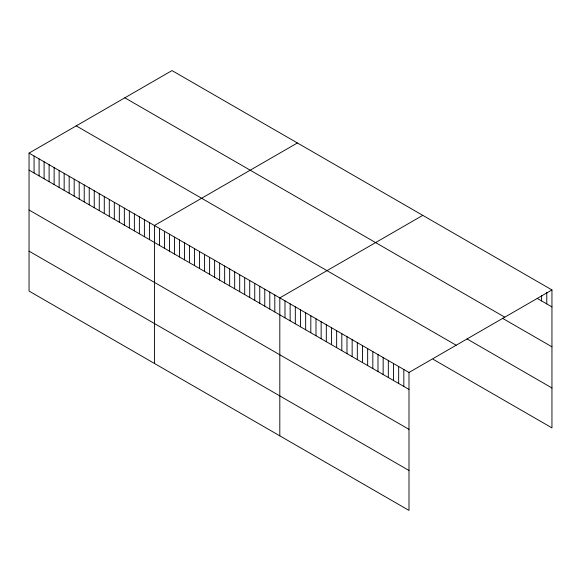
<?xml version="1.0" encoding="UTF-8"?>
<svg xmlns="http://www.w3.org/2000/svg" width="581" height="581" viewBox="0 0 581 581"><rect width="100%" height="100%" fill="white"/><g stroke="black" fill="none" stroke-linecap="round" stroke-linejoin="round"><path stroke-width="0.87" d="M29.05 153.115L408.995 372.472L408.995 510.423L29.05 291.066L29.05 153.115L172.005 70.577L551.95 289.934L551.95 427.885L433.106 359.276M297.385 142.962L154.43 225.501L154.43 363.452M422.772 215.355L279.81 297.886L279.81 435.844M408.995 372.472L551.95 289.934M537.185 298.38L551.95 306.899M124.828 97.811L504.773 317.168M502.492 318.272L551.95 346.828M467.059 338.948L551.95 387.963M76.227 125.874L456.172 345.23M29.05 170.08L408.995 389.437M29.05 210.002L408.995 429.366M29.05 251.137L408.995 470.501M546.786 292.308L546.786 303.921M541.615 295.576L541.615 300.936M403.824 369.487L403.824 386.452M398.66 366.502L398.66 383.467M393.49 363.517L393.49 380.49M388.326 360.54L388.326 377.505M383.155 357.555L383.155 374.52M377.991 354.57L377.991 371.535M372.82 351.585L372.82 368.557M367.657 348.607L367.657 365.572M362.486 345.622L362.486 362.588M357.322 342.637L357.322 359.603M352.151 339.653L352.151 356.618M346.988 336.668L346.988 353.64M341.817 333.69L341.817 350.655M336.653 330.705L336.653 347.67M331.482 327.72L331.482 344.686M326.319 324.735L326.319 341.708M321.148 321.758L321.148 338.723M315.984 318.773L315.984 335.738M310.813 315.788L310.813 332.753M305.65 312.803L305.65 329.768M300.479 309.818L300.479 326.791M295.315 306.841L295.315 323.806M290.144 303.856L290.144 320.821M284.98 300.871L284.98 317.836M274.798 294.995L274.798 311.961M269.78 292.098L269.78 309.063M264.769 289.2L264.769 306.172M259.751 286.31L259.751 303.275M254.739 283.412L254.739 300.377M249.721 280.514L249.721 297.479M244.703 277.616L244.703 294.589M239.692 274.726L239.692 291.691M234.673 271.828L234.673 288.793M229.662 268.93L229.662 285.903M224.644 266.04L224.644 283.005M219.633 263.142L219.633 280.107M214.614 260.244L214.614 277.217M209.596 257.354L209.596 274.319M204.585 254.456L204.585 271.421M199.566 251.558L199.566 268.524M194.555 248.661L194.555 265.633M189.537 245.77L189.537 262.735M184.526 242.873L184.526 259.838M179.507 239.975L179.507 256.947M174.489 237.084L174.489 254.05M169.478 234.187L169.478 251.152M164.459 231.289L164.459 248.261M159.448 228.398L159.448 245.364M149.419 222.603L149.419 239.575M144.4 219.712L144.4 236.678M139.382 216.815L139.382 233.78M134.371 213.917L134.371 230.882M129.352 211.019L129.352 227.992M124.341 208.129L124.341 225.094M119.323 205.231L119.323 222.196M114.312 202.333L114.312 219.306M109.293 199.443L109.293 216.408M104.282 196.545L104.282 213.51M99.264 193.647L99.264 210.62M94.245 190.757L94.245 207.722M89.234 187.859L89.234 204.824M84.216 184.961L84.216 201.927M79.205 182.064L79.205 199.036M74.186 179.173L74.186 196.138M69.175 176.275L69.175 193.241M64.157 173.378L64.157 190.35M59.139 170.487L59.139 187.452M54.127 167.589L54.127 184.555M49.109 164.692L49.109 181.664M44.098 161.801L44.098 178.766M39.08 158.904L39.08 175.869M34.068 156.006L34.068 172.978"/></g></svg>
